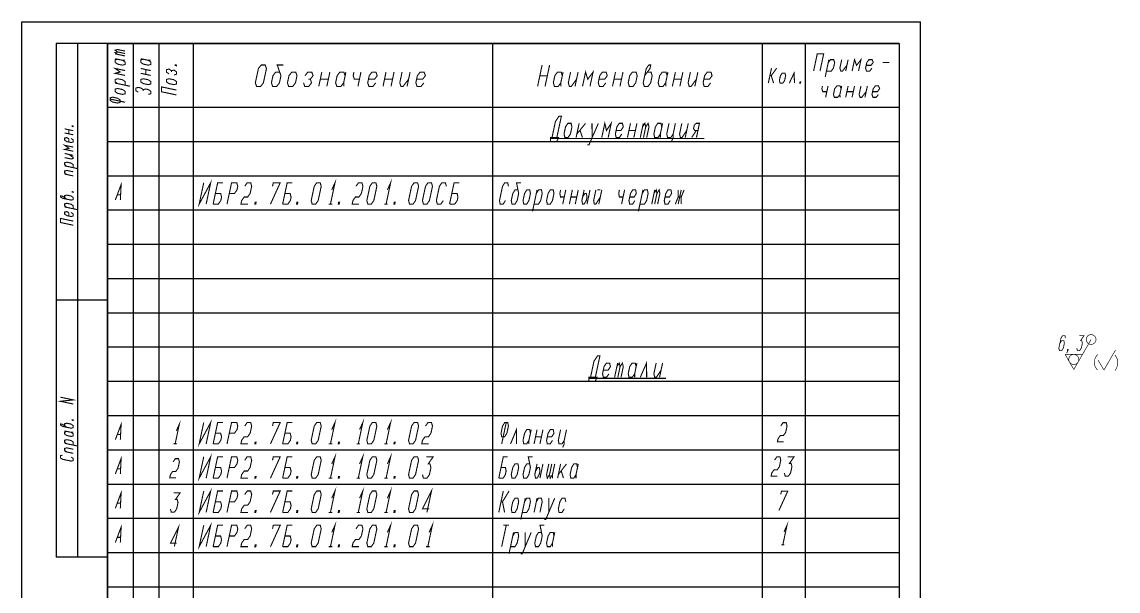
# Model space of a CAD drawing. Header units: millimetres. Extents: x -39 to 256, y 0 to 297.
# Drawn here: x 0 to 256.2, y 164.1 to 297 of the extents above; entities that cross this region are included whole.
import ezdxf

# ---------------------------------------------------------------- set-up
doc = ezdxf.new("R2010")
doc.units = ezdxf.units.MM
doc.header["$LTSCALE"] = 19.36
doc.layers.get('0').update_dxf_attribs({"linetype": 'CONTINUOUS'})
doc.layers.add('ALL_SURF_FIN', color=7, linetype='CONTINUOUS')

# ---------------------------------------------------------------- blocks, each defined once
blk = doc.blocks.new('SF2_BL4', base_point=(248.92, 219.49))
at = {"layer": 'ALL_SURF_FIN', "color": 2, "linetype": 'CONTINUOUS', "const_width": 0.194}
for points in [[(243.86, 223.14), (243.72, 223.73), (243.19, 223.73), (242.81, 223.14), (242.31, 220.81), (242.45, 220.23), (242.98, 220.23), (243.36, 220.81), (243.61, 221.98), (243.47, 222.56), (242.95, 222.56), (242.56, 221.98)], [(247.13, 223.73), (248.18, 223.73), (247.41, 222.56), (247.67, 222.56), (247.81, 221.98), (247.56, 220.81), (247.18, 220.23), (246.65, 220.23), (246.51, 220.81)], [(244.42, 220.23), (244.29, 220.23), (244.35, 220.52), (244.48, 220.52), (244.42, 220.23), (244.16, 219.64)]]:
    blk.add_lwpolyline(points, dxfattribs=at)
at = {"layer": 'ALL_SURF_FIN', "color": 7, "linetype": 'CONTINUOUS', "const_width": 0.146}
for points in [[(245.81, 215.82), (249.85, 222.83)], [(252.84, 215.68), (255.54, 220.35)], [(245.81, 215.82), (243.77, 219.35)], [(243.77, 219.35), (247.84, 219.35)], [(252.84, 215.68), (251.48, 218.03)]]:
    blk.add_lwpolyline(points, dxfattribs=at)
for points in [[(248.71, 222.83, 1), (250.99, 222.83, 1)], [(244.63, 218.17, 1), (246.98, 218.17, 1)]]:
    blk.add_lwpolyline(points, format="xyb", close=True, dxfattribs=at)
for points in [[(251.4, 219.3, 0.433164), (251.36, 215.7)], [(255.43, 215.62, 0.372459), (255.4, 219.21)]]:
    blk.add_lwpolyline(points, format="xyb", dxfattribs=at)
blk = doc.blocks.new('SF2_BL5', base_point=(246.08, 219.77))
at = {"layer": 'ALL_SURF_FIN', "color": 2, "linetype": 'CONTINUOUS'}
for points, const_width in [([(243.86, 223.14), (243.72, 223.73), (243.19, 223.73), (242.81, 223.14), (242.31, 220.81), (242.45, 220.23), (242.98, 220.23), (243.36, 220.81), (243.61, 221.98), (243.47, 222.56), (242.95, 222.56), (242.56, 221.98)], 0.194), ([(245.81, 215.82), (249.85, 222.83)], 0.146), ([(247.13, 223.73), (248.18, 223.73), (247.41, 222.56), (247.67, 222.56), (247.81, 221.98), (247.56, 220.81), (247.18, 220.23), (246.65, 220.23), (246.51, 220.81)], 0.194), ([(244.42, 220.23), (244.29, 220.23), (244.35, 220.52), (244.48, 220.52), (244.42, 220.23), (244.16, 219.64)], 0.194), ([(245.81, 215.82), (243.77, 219.35)], 0.146)]:
    blk.add_lwpolyline(points, dxfattribs=dict(at, const_width=const_width))

msp = doc.modelspace()

# ---------------------------------------------------------------- linework, layer by layer
at = {"color": 7, "linetype": 'CONTINUOUS'}
for p, q in [((0, 0), (0, 297)), ((0, 297), (210, 297)), ((210, 0), (210, 297)), ((20, 292), (8, 292)), ((8, 292), (8, 172)), ((13, 292), (13, 172)), ((20, 292), (20, 172)), ((205, 292), (20, 292)), ((20, 292), (20, 93)), ((20, 5), (20, 292)), ((20, 292), (205, 292)), ((26, 292), (26, 93)), ((32, 292), (32, 93)), ((40, 292), (40, 93)), ((110, 292), (110, 93)), ((173, 292), (173, 93)), ((183, 292), (183, 93)), ((205, 292), (205, 93)), ((205, 292), (205, 5)), ((205, 277), (20, 277)), ((20, 277), (20, 45)), ((205, 277), (20, 277)), ((26, 277), (26, 45)), ((32, 277), (32, 45)), ((40, 277), (40, 45)), ((110, 277), (110, 45)), ((173, 277), (173, 45)), ((183, 277), (183, 45)), ((205, 277), (205, 45)), ((205, 269), (20, 269)), ((205, 269), (20, 269)), ((205, 261), (20, 261)), ((205, 261), (20, 261)), ((205, 253), (20, 253)), ((205, 253), (20, 253)), ((205, 245), (20, 245)), ((205, 245), (20, 245)), ((205, 237), (20, 237)), ((205, 237), (20, 237)), ((20, 232), (8, 232)), ((205, 229), (20, 229)), ((205, 229), (20, 229)), ((205, 221), (20, 221)), ((205, 221), (20, 221)), ((205, 213), (20, 213)), ((205, 213), (20, 213)), ((205, 205), (20, 205)), ((205, 205), (20, 205)), ((205, 197), (20, 197)), ((205, 197), (20, 197)), ((205, 189), (20, 189)), ((205, 189), (20, 189)), ((205, 181), (20, 181)), ((205, 181), (20, 181)), ((20, 172), (8, 172)), ((205, 173), (20, 173)), ((205, 173), (20, 173)), ((205, 165), (20, 165)), ((205, 165), (20, 165))]:
    msp.add_line(p, q, dxfattribs=at)
at = {"color": 2, "linetype": 'CONTINUOUS', "const_width": 0.25}
for points in [[(22.36, 289.99), (21.78, 290.4), (22.36, 290.56), (24.11, 290.19)], [(22.36, 289.42), (21.78, 289.83), (22.36, 289.99), (24.11, 289.62)], [(24.11, 289.05), (21.78, 289.55)], [(185, 285.52), (185.85, 289.52), (187.35, 289.52), (186.5, 285.52)], [(21.78, 288.41), (23.53, 288.04), (24.11, 288.05)], [(22.36, 288.28), (21.78, 288.12), (21.78, 287.56), (22.36, 287.15), (23.53, 286.9), (24.11, 287.06), (24.11, 287.63), (23.53, 288.04)], [(27.78, 288.41), (29.53, 288.04), (30.11, 288.05)], [(28.36, 288.28), (27.78, 288.12), (27.78, 287.56), (28.36, 287.15), (29.53, 286.9), (30.11, 287.06), (30.11, 287.63), (29.53, 288.04)], [(36.11, 286.92), (36.11, 286.78), (35.82, 286.84), (35.82, 286.98), (36.11, 286.92)], [(54.84, 281.94), (54.55, 282.78), (55.26, 286.11), (55.91, 286.94), (56.84, 286.94), (57.14, 286.11), (56.43, 282.78), (55.78, 281.94), (54.84, 281.94)], [(60.24, 285.28), (59.3, 285.28), (58.66, 284.44), (58.3, 282.78), (58.59, 281.94), (59.53, 281.94), (60.18, 282.78), (60.53, 284.44), (59.66, 286.94), (61.06, 286.94)], [(120.5, 281.94), (121.56, 286.94)], [(123.31, 286.94), (122.25, 281.94)], [(145.53, 284.44), (146.76, 286.11), (146.94, 286.94), (146.5, 286.94), (145.89, 286.11), (145.18, 282.78), (145.44, 281.94), (146.31, 281.94), (146.93, 282.78), (147.28, 284.44), (147.02, 285.28), (146.15, 285.28)], [(187.72, 284.19), (188.57, 288.19)], [(188, 285.52), (189.12, 285.52), (189.64, 286.19), (189.93, 287.52), (189.69, 288.19), (188.94, 288.19), (188.43, 287.52)], [(191.57, 288.19), (191.14, 286.19), (191.38, 285.52), (191.75, 285.52), (192.78, 286.86)], [(193.07, 288.19), (192.5, 285.52)], [(194, 285.52), (194.57, 288.19), (195.03, 286.86), (196.07, 288.19), (195.5, 285.52)], [(197.28, 286.86), (198.41, 286.86), (198.93, 287.52), (198.69, 288.19), (197.94, 288.19), (197.43, 287.52), (197.14, 286.19), (197.37, 285.52), (198.12, 285.52), (198.64, 286.19)], [(201.18, 287.52), (202.68, 287.52)], [(24.11, 284.5), (21.78, 285), (22.94, 285.32), (21.78, 286.13), (24.11, 285.64)], [(27.78, 286.13), (30.11, 285.64)], [(30.11, 284.5), (27.78, 285)], [(28.94, 284.75), (28.94, 285.89)], [(35.53, 284.62), (36.11, 284.78), (36.11, 285.35), (35.53, 285.76), (34.94, 285.6), (34.36, 286.01), (33.78, 285.85), (33.78, 285.28), (34.36, 284.87)], [(34.94, 285.32), (34.94, 285.6)], [(62.05, 282.78), (62.34, 281.94), (63.28, 281.94), (63.93, 282.78), (64.28, 284.44), (63.99, 285.28), (63.05, 285.28), (62.41, 284.44), (62.05, 282.78)], [(65.8, 282.78), (66.09, 281.94), (67.03, 281.94), (67.68, 282.78), (67.39, 283.61), (68.03, 284.44), (67.74, 285.28), (66.8, 285.28), (66.16, 284.44)], [(69.37, 281.94), (70.08, 285.28)], [(71.96, 285.28), (71.25, 281.94)], [(75.53, 284.44), (75.24, 285.28), (74.3, 285.28), (73.66, 284.44), (73.3, 282.78), (73.59, 281.94), (74.53, 281.94), (75.18, 282.78)], [(75.71, 285.28), (75.18, 282.78), (75.23, 281.94)], [(77.58, 285.28), (77.41, 284.44), (77.7, 283.61), (78.87, 283.61)], [(79.22, 285.28), (78.52, 281.94)], [(80.98, 283.61), (82.39, 283.61), (83.03, 284.44), (82.74, 285.28), (81.8, 285.28), (81.16, 284.44), (80.8, 282.78), (81.09, 281.94), (82.03, 281.94), (82.68, 282.78)], [(84.38, 281.94), (85.08, 285.28)], [(86.96, 285.28), (86.25, 281.94)], [(88.83, 285.28), (88.3, 282.78), (88.59, 281.94), (89.06, 281.94), (90.35, 283.61)], [(90.71, 285.28), (90, 281.94)], [(92.23, 283.61), (93.64, 283.61), (94.28, 284.44), (93.99, 285.28), (93.05, 285.28), (92.41, 284.44), (92.05, 282.78), (92.34, 281.94), (93.28, 281.94), (93.93, 282.78)], [(121.03, 284.44), (122.78, 284.44)], [(126.28, 284.44), (126.02, 285.28), (125.15, 285.28), (124.53, 284.44), (124.18, 282.78), (124.44, 281.94), (125.31, 281.94), (125.93, 282.78)], [(126.46, 285.28), (125.93, 282.78), (125.97, 281.94)], [(128.21, 285.28), (127.68, 282.78), (127.94, 281.94), (128.38, 281.94), (129.6, 283.61)], [(129.96, 285.28), (129.25, 281.94)], [(131, 281.94), (131.71, 285.28), (132.23, 283.61), (133.46, 285.28), (132.75, 281.94)], [(134.85, 283.61), (136.17, 283.61), (136.78, 284.44), (136.52, 285.28), (135.65, 285.28), (135.03, 284.44), (134.68, 282.78), (134.94, 281.94), (135.81, 281.94), (136.43, 282.78)], [(138, 281.94), (138.71, 285.28)], [(140.46, 285.28), (139.75, 281.94)], [(141.68, 282.78), (141.94, 281.94), (142.81, 281.94), (143.43, 282.78), (143.78, 284.44), (143.52, 285.28), (142.65, 285.28), (142.03, 284.44), (141.68, 282.78)], [(150.78, 284.44), (150.52, 285.28), (149.65, 285.28), (149.03, 284.44), (148.68, 282.78), (148.94, 281.94), (149.81, 281.94), (150.43, 282.78)], [(150.96, 285.28), (150.43, 282.78), (150.47, 281.94)], [(152, 281.94), (152.71, 285.28)], [(154.46, 285.28), (153.75, 281.94)], [(156.21, 285.28), (155.68, 282.78), (155.94, 281.94), (156.38, 281.94), (157.6, 283.61)], [(157.96, 285.28), (157.25, 281.94)], [(159.35, 283.61), (160.67, 283.61), (161.28, 284.44), (161.02, 285.28), (160.15, 285.28), (159.53, 284.44), (159.18, 282.78), (159.44, 281.94), (160.31, 281.94), (160.93, 282.78)], [(174.42, 282.71), (175.17, 286.21)], [(174.8, 284.46), (175.1, 284.46), (176.39, 286.21)], [(175.65, 282.71), (175.1, 284.46)], [(177, 283.29), (177.18, 282.71), (177.79, 282.71), (178.22, 283.29), (178.47, 284.46), (178.29, 285.04), (177.68, 285.04), (177.25, 284.46), (177, 283.29)], [(179.33, 282.71), (180.43, 285.04), (180.55, 282.71)], [(24.11, 282.23), (24.11, 283.08), (23.53, 283.49), (22.36, 283.73), (21.78, 283.57), (21.78, 283.01), (22.36, 282.6)], [(25.28, 281.98), (21.78, 282.72)], [(29.53, 280.07), (30.11, 280.23), (30.11, 280.8), (29.53, 281.21), (28.94, 281.34), (28.36, 281.18), (27.78, 281.58), (27.19, 281.71), (26.61, 281.55), (26.61, 280.98), (27.19, 280.57)], [(29.53, 282.35), (30.11, 282.51), (30.11, 283.08), (29.53, 283.49), (28.36, 283.73), (27.78, 283.57), (27.78, 283.01), (28.36, 282.6), (29.53, 282.35)], [(36.11, 279.95), (32.61, 280.69), (32.61, 281.83), (36.11, 281.09)], [(35.53, 282.35), (36.11, 282.51), (36.11, 283.08), (35.53, 283.49), (34.36, 283.73), (33.78, 283.57), (33.78, 283.01), (34.36, 282.6), (35.53, 282.35)], [(66.92, 283.61), (67.39, 283.61)], [(69.73, 283.61), (71.6, 283.61)], [(84.73, 283.61), (86.6, 283.61)], [(138.35, 283.61), (140.1, 283.61)], [(152.35, 283.61), (154.1, 283.61)], [(181.93, 282.71), (181.77, 282.71), (181.84, 283), (181.99, 283), (181.93, 282.71)], [(187.07, 282.05), (186.93, 281.39), (187.16, 280.72), (188.1, 280.72)], [(188.38, 282.05), (187.81, 279.39)], [(191.43, 281.39), (191.19, 282.05), (190.44, 282.05), (189.93, 281.39), (189.64, 280.05), (189.87, 279.39), (190.63, 279.39), (191.14, 280.05)], [(191.57, 282.05), (191.14, 280.05), (191.19, 279.39)], [(192.5, 279.39), (193.07, 282.05)], [(194.57, 282.05), (194, 279.39)], [(196.07, 282.05), (195.64, 280.05), (195.87, 279.39), (196.25, 279.39), (197.28, 280.72)], [(197.57, 282.05), (197, 279.39)], [(198.78, 280.72), (199.91, 280.72), (200.43, 281.39), (200.19, 282.05), (199.44, 282.05), (198.93, 281.39), (198.64, 280.05), (198.88, 279.39), (199.63, 279.39), (200.14, 280.05)], [(20.61, 278.99), (20.61, 278.7), (21.19, 278.29), (22.36, 278.05), (22.94, 278.21), (22.94, 278.78), (22.36, 279.18), (21.19, 279.43), (20.61, 279.27), (20.61, 278.99), (24.11, 278.24)], [(23.53, 280.07), (24.11, 280.23), (24.11, 280.8), (23.53, 281.21), (22.36, 281.46), (21.78, 281.3), (21.78, 280.73), (22.36, 280.32), (23.53, 280.07)], [(28.36, 280.89), (28.36, 281.18)], [(192.78, 280.72), (194.28, 280.72)], [(123.87, 269.99), (124.67, 273.74), (125.5, 274.99), (126.06, 274.99), (125, 269.99)], [(9.99, 272.03), (11.99, 271.6)], [(10.99, 270.85), (10.99, 271.81)], [(11.99, 272.68), (11.99, 272.56), (11.74, 272.61), (11.74, 272.73), (11.99, 272.68)], [(126.68, 270.82), (126.88, 269.99), (127.63, 269.99), (128.18, 270.82), (128.53, 272.49), (128.33, 273.32), (127.58, 273.32), (127.03, 272.49), (126.68, 270.82)], [(130.21, 273.32), (129.5, 269.99)], [(129.68, 270.82), (131.71, 273.32)], [(130.42, 271.65), (131, 269.99)], [(132.15, 268.32), (132.52, 268.32), (134.71, 273.32)], [(133.21, 273.32), (133.25, 269.99)], [(135.5, 269.99), (136.21, 273.32), (136.6, 271.65), (137.71, 273.32), (137, 269.99)], [(138.85, 271.65), (139.98, 271.65), (140.53, 272.49), (140.33, 273.32), (139.58, 273.32), (139.03, 272.49), (138.68, 270.82), (138.87, 269.99), (139.62, 269.99), (140.18, 270.82)], [(141.5, 269.99), (142.21, 273.32)], [(141.85, 271.65), (143.35, 271.65)], [(143.71, 273.32), (143, 269.99)], [(144.5, 269.99), (145.21, 273.32)], [(145.03, 272.49), (145.58, 273.32), (145.78, 272.49), (145.25, 269.99)], [(145.78, 272.49), (146.33, 273.32), (146.53, 272.49), (146, 269.99)], [(149.53, 272.49), (149.33, 273.32), (148.58, 273.32), (148.03, 272.49), (147.68, 270.82), (147.87, 269.99), (148.62, 269.99), (149.18, 270.82)], [(149.71, 273.32), (149.18, 270.82), (149.19, 269.99)], [(151.21, 273.32), (150.68, 270.82), (150.88, 269.99), (151.63, 269.99), (152.18, 270.82), (152.19, 269.99), (151.82, 269.15)], [(152.71, 273.32), (152.18, 270.82)], [(154.21, 273.32), (153.68, 270.82), (153.87, 269.99), (154.25, 269.99), (155.35, 271.65)], [(155.71, 273.32), (155, 269.99)], [(156.5, 269.99), (157.6, 271.65)], [(157.63, 269.99), (158.33, 273.32), (157.58, 273.32), (157.12, 272.9), (156.94, 272.07), (157.23, 271.65), (157.98, 271.65)], [(11.99, 270.64), (9.99, 271.07)], [(10.99, 268.93), (10.99, 269.65), (10.49, 270), (9.99, 269.87), (9.99, 269.39), (10.49, 269.04), (11.49, 268.83), (11.99, 268.96), (11.99, 269.44), (11.49, 269.79)], [(123.51, 269.15), (123.5, 269.99), (125.38, 269.99), (125.01, 269.15)], [(123.5, 269.76), (159.5, 269.76)], [(11.99, 266.8), (9.99, 267.23), (10.99, 267.49), (9.99, 268.19), (11.99, 267.76)], [(9.99, 266.27), (11.99, 265.84)], [(9.99, 265.31), (11.49, 264.99), (11.99, 265.12), (11.99, 265.36), (10.99, 266.05)], [(11.99, 262.96), (11.99, 263.68), (11.49, 264.03), (10.49, 264.24), (9.99, 264.11), (9.99, 263.63), (10.49, 263.28)], [(12.99, 262.75), (9.99, 263.39)], [(10.49, 261.36), (9.99, 261.71), (9.99, 262.19), (10.49, 262.32), (11.99, 262)], [(11.99, 261.04), (9.99, 261.47)], [(21.83, 255.42), (23.18, 259.02), (23, 255.42)], [(42.49, 259.44), (41.42, 254.44), (44.11, 259.44), (43.05, 254.44)], [(44.68, 254.44), (45.74, 259.44), (46.96, 259.44)], [(47.92, 254.44), (48.99, 259.44), (50.21, 259.44), (50.44, 258.61), (50.26, 257.78), (49.68, 256.94), (48.46, 256.94)], [(52.06, 258.61), (52.64, 259.44), (53.46, 259.44), (53.69, 258.61), (53.33, 256.94), (52.75, 256.11), (51.94, 256.11), (51.35, 255.28), (51.18, 254.44), (52.8, 254.44)], [(58.08, 254.44), (60.36, 259.44), (58.74, 259.44), (58.56, 258.61)], [(60.92, 254.44), (61.99, 259.44), (63.21, 259.44)], [(67.83, 254.44), (67.6, 255.28), (68.31, 258.61), (68.89, 259.44), (69.71, 259.44), (69.94, 258.61), (69.23, 255.28), (68.64, 254.44), (67.83, 254.44)], [(72.4, 257.78), (73.16, 259.44), (72.1, 254.44)], [(78.06, 258.61), (78.64, 259.44), (79.46, 259.44), (79.69, 258.61), (79.33, 256.94), (78.75, 256.11), (77.94, 256.11), (77.35, 255.28), (77.17, 254.44), (78.8, 254.44)], [(80.83, 254.44), (80.6, 255.28), (81.31, 258.61), (81.89, 259.44), (82.71, 259.44), (82.94, 258.61), (82.23, 255.28), (81.64, 254.44), (80.83, 254.44)], [(85.4, 257.78), (86.16, 259.44), (85.1, 254.44)], [(90.58, 254.44), (90.35, 255.28), (91.06, 258.61), (91.64, 259.44), (92.46, 259.44), (92.69, 258.61), (91.98, 255.28), (91.39, 254.44), (90.58, 254.44)], [(93.83, 254.44), (93.6, 255.28), (94.31, 258.61), (94.89, 259.44), (95.71, 259.44), (95.94, 258.61), (95.23, 255.28), (94.64, 254.44), (93.83, 254.44)], [(99.19, 258.61), (98.96, 259.44), (98.14, 259.44), (97.56, 258.61), (96.85, 255.28), (97.08, 254.44), (97.89, 254.44), (98.48, 255.28)], [(99.93, 254.44), (100.99, 259.44), (102.21, 259.44)], [(113.69, 258.61), (113.52, 259.44), (112.83, 259.44), (112.31, 258.61), (111.6, 255.28), (111.77, 254.44), (112.46, 254.44), (112.98, 255.28)], [(115.91, 257.78), (115.23, 257.78), (114.71, 256.94), (114.35, 255.28), (114.52, 254.44), (115.21, 254.44), (115.73, 255.28), (116.08, 256.94), (115.58, 259.44), (116.61, 259.44)], [(10.49, 255.6), (9.49, 256.29), (8.99, 256.4), (8.99, 256.16), (9.49, 255.81), (11.49, 255.39), (11.99, 255.52), (11.99, 256), (11.49, 256.35), (10.49, 256.56), (9.99, 256.43), (9.99, 255.95)], [(11.99, 257.32), (11.99, 257.2), (11.74, 257.25), (11.74, 257.37), (11.99, 257.32)], [(22.38, 256.62), (22.96, 256.62)], [(44.68, 254.44), (45.89, 254.44), (46.48, 255.28), (46.65, 256.11), (46.43, 256.94), (45.21, 256.94)], [(60.92, 254.44), (62.14, 254.44), (62.73, 255.28), (62.9, 256.11), (62.68, 256.94), (61.46, 256.94)], [(99.93, 254.44), (101.14, 254.44), (101.73, 255.28), (101.9, 256.11), (101.68, 256.94), (100.46, 256.94)], [(117.1, 255.28), (117.27, 254.44), (117.96, 254.44), (118.48, 255.28), (118.83, 256.94), (118.66, 257.78), (117.98, 257.78), (117.46, 256.94), (117.1, 255.28)], [(119.32, 252.78), (120.38, 257.78)], [(119.68, 254.44), (120.71, 254.44), (121.23, 255.28), (121.58, 256.94), (121.41, 257.78), (120.73, 257.78), (120.21, 256.94)], [(122.6, 255.28), (122.77, 254.44), (123.46, 254.44), (123.98, 255.28), (124.33, 256.94), (124.16, 257.78), (123.48, 257.78), (122.96, 256.94), (122.6, 255.28)], [(125.88, 257.78), (125.71, 256.94), (125.87, 256.11), (126.73, 256.11)], [(127.09, 257.78), (126.38, 254.44)], [(127.93, 254.44), (128.63, 257.78)], [(128.28, 256.11), (129.65, 256.11)], [(130.01, 257.78), (129.3, 254.44)], [(131.38, 257.78), (130.85, 255.28), (131.02, 254.44), (131.36, 254.44), (131.88, 255.28), (132.06, 256.11), (131.89, 256.94), (131.55, 256.94), (131.03, 256.11)], [(132.76, 257.78), (132.05, 254.44)], [(134.13, 257.78), (133.6, 255.28), (133.77, 254.44), (134.11, 254.44), (135.15, 256.11)], [(134.48, 257.78), (135.16, 257.78)], [(135.51, 257.78), (134.8, 254.44)], [(139.63, 257.78), (139.46, 256.94), (139.62, 256.11), (140.48, 256.11)], [(140.84, 257.78), (140.13, 254.44)], [(142.03, 256.11), (143.06, 256.11), (143.58, 256.94), (143.41, 257.78), (142.73, 257.78), (142.21, 256.94), (141.85, 255.28), (142.02, 254.44), (142.71, 254.44), (143.23, 255.28)], [(144.07, 252.78), (145.13, 257.78)], [(144.43, 254.44), (145.46, 254.44), (145.98, 255.28), (146.33, 256.94), (146.16, 257.78), (145.48, 257.78), (144.96, 256.94)], [(147.18, 254.44), (147.88, 257.78)], [(147.71, 256.94), (148.23, 257.78), (148.39, 256.94), (147.86, 254.44)], [(148.39, 256.94), (148.91, 257.78), (149.08, 256.94), (148.55, 254.44)], [(150.28, 256.11), (151.31, 256.11), (151.83, 256.94), (151.66, 257.78), (150.98, 257.78), (150.46, 256.94), (150.1, 255.28), (150.27, 254.44), (150.96, 254.44), (151.48, 255.28)], [(152.68, 254.44), (153.37, 256.11), (153.38, 257.78)], [(154.07, 257.78), (153.36, 254.44)], [(153.37, 256.11), (154.06, 256.11)], [(154.76, 257.78), (154.06, 256.11), (154.05, 254.44)], [(11.99, 253.36), (11.99, 254.08), (11.49, 254.43), (10.49, 254.64), (9.99, 254.51), (9.99, 254.03), (10.49, 253.68)], [(12.99, 253.15), (9.99, 253.79)], [(54.63, 254.44), (54.42, 254.44), (54.51, 254.86), (54.72, 254.86), (54.63, 254.44)], [(64.38, 254.44), (64.18, 254.44), (64.26, 254.86), (64.47, 254.86), (64.38, 254.44)], [(71.69, 254.44), (72.5, 254.44)], [(74.13, 254.44), (73.92, 254.44), (74.01, 254.86), (74.22, 254.86), (74.13, 254.44)], [(84.69, 254.44), (85.5, 254.44)], [(87.13, 254.44), (86.93, 254.44), (87.01, 254.86), (87.22, 254.86), (87.13, 254.44)], [(11.99, 249.52), (8.99, 250.16), (8.99, 251.12), (11.99, 250.48)], [(10.99, 251.65), (10.99, 252.37), (10.49, 252.72), (9.99, 252.59), (9.99, 252.11), (10.49, 251.76), (11.49, 251.55), (11.99, 251.68), (11.99, 252.16), (11.49, 252.51)], [(132.88, 213.99), (133.67, 217.74), (134.5, 218.99), (135.06, 218.99), (134, 213.99)], [(144.5, 213.99), (145.96, 217.32), (146, 213.99)], [(135.85, 215.65), (136.98, 215.65), (137.53, 216.49), (137.33, 217.32), (136.58, 217.32), (136.03, 216.49), (135.68, 214.82), (135.88, 213.99), (136.62, 213.99), (137.18, 214.82)], [(138.5, 213.99), (139.21, 217.32)], [(139.03, 216.49), (139.58, 217.32), (139.78, 216.49), (139.25, 213.99)], [(139.78, 216.49), (140.33, 217.32), (140.53, 216.49), (140, 213.99)], [(143.53, 216.49), (143.33, 217.32), (142.58, 217.32), (142.03, 216.49), (141.68, 214.82), (141.88, 213.99), (142.63, 213.99), (143.18, 214.82)], [(143.71, 217.32), (143.18, 214.82), (143.19, 213.99)], [(148.21, 217.32), (147.68, 214.82), (147.87, 213.99), (148.25, 213.99), (149.35, 215.65)], [(149.71, 217.32), (149, 213.99)], [(132.51, 213.15), (132.5, 213.99), (134.38, 213.99), (134.01, 213.15)], [(132.5, 213.76), (150.5, 213.76)], [(11.99, 207.76), (8.99, 208.4), (11.99, 208.72), (8.99, 209.36)], [(10.49, 202.32), (9.49, 203.01), (8.99, 203.12), (8.99, 202.88), (9.49, 202.53), (11.49, 202.11), (11.99, 202.24), (11.99, 202.72), (11.49, 203.07), (10.49, 203.28), (9.99, 203.15), (9.99, 202.67)], [(11.99, 204.04), (11.99, 203.92), (11.74, 203.97), (11.74, 204.09), (11.99, 204.04)], [(21.83, 199.42), (23.18, 203.02), (23, 199.42)], [(36.09, 201.5), (36.77, 203), (35.82, 198.5)], [(42.49, 203.44), (41.42, 198.44), (44.11, 203.44), (43.05, 198.44)], [(44.68, 198.44), (45.74, 203.44), (46.96, 203.44)], [(47.92, 198.44), (48.99, 203.44), (50.21, 203.44), (50.44, 202.61), (50.26, 201.78), (49.68, 200.94), (48.46, 200.94)], [(52.06, 202.61), (52.64, 203.44), (53.46, 203.44), (53.69, 202.61), (53.33, 200.94), (52.75, 200.11), (51.94, 200.11), (51.35, 199.28), (51.18, 198.44), (52.8, 198.44)], [(58.08, 198.44), (60.36, 203.44), (58.74, 203.44), (58.56, 202.61)], [(60.92, 198.44), (61.99, 203.44), (63.21, 203.44)], [(67.83, 198.44), (67.6, 199.28), (68.31, 202.61), (68.89, 203.44), (69.71, 203.44), (69.94, 202.61), (69.23, 199.28), (68.64, 198.44), (67.83, 198.44)], [(72.4, 201.78), (73.16, 203.44), (72.1, 198.44)], [(78.9, 201.78), (79.66, 203.44), (78.6, 198.44)], [(80.83, 198.44), (80.6, 199.28), (81.31, 202.61), (81.89, 203.44), (82.71, 203.44), (82.94, 202.61), (82.23, 199.28), (81.64, 198.44), (80.83, 198.44)], [(85.4, 201.78), (86.16, 203.44), (85.1, 198.44)], [(90.58, 198.44), (90.35, 199.28), (91.06, 202.61), (91.64, 203.44), (92.46, 203.44), (92.69, 202.61), (91.98, 199.28), (91.39, 198.44), (90.58, 198.44)], [(94.31, 202.61), (94.89, 203.44), (95.71, 203.44), (95.94, 202.61), (95.58, 200.94), (95, 200.11), (94.19, 200.11), (93.6, 199.28), (93.43, 198.44), (95.05, 198.44)], [(113.18, 203.44), (112.83, 203.44), (112.31, 202.61), (111.96, 200.94), (112.12, 200.11), (112.81, 200.11), (113.33, 200.94), (113.69, 202.61), (113.52, 203.44), (113.18, 203.44), (112.11, 198.44)], [(114.18, 198.44), (115.57, 201.78), (115.55, 198.44)], [(177.33, 202.65), (177.86, 203.4), (178.59, 203.4), (178.8, 202.65), (178.48, 201.15), (177.95, 200.4), (177.22, 200.4), (176.7, 199.65), (176.54, 198.9), (178, 198.9)], [(9.99, 201.47), (11.49, 201.15), (11.99, 201.16)], [(10.49, 201.36), (9.99, 201.23), (9.99, 200.75), (10.49, 200.4), (11.49, 200.19), (11.99, 200.32), (11.99, 200.8), (11.49, 201.15)], [(22.38, 200.62), (22.96, 200.62)], [(44.68, 198.44), (45.89, 198.44), (46.48, 199.28), (46.65, 200.11), (46.43, 200.94), (45.21, 200.94)], [(60.92, 198.44), (62.14, 198.44), (62.73, 199.28), (62.9, 200.11), (62.68, 200.94), (61.46, 200.94)], [(118.83, 200.94), (118.66, 201.78), (117.98, 201.78), (117.46, 200.94), (117.1, 199.28), (117.27, 198.44), (117.96, 198.44), (118.48, 199.28)], [(119.01, 201.78), (118.48, 199.28), (118.47, 198.44)], [(119.68, 198.44), (120.38, 201.78)], [(120.03, 200.11), (121.4, 200.11)], [(121.76, 201.78), (121.05, 198.44)], [(122.78, 200.11), (123.81, 200.11), (124.33, 200.94), (124.16, 201.78), (123.48, 201.78), (122.96, 200.94), (122.6, 199.28), (122.77, 198.44), (123.46, 198.44), (123.98, 199.28)], [(125.88, 201.78), (125.35, 199.28), (125.52, 198.44), (126.21, 198.44), (126.73, 199.28), (126.72, 198.44), (126.37, 197.61)], [(127.26, 201.78), (126.73, 199.28)], [(11.99, 198.16), (11.99, 198.88), (11.49, 199.23), (10.49, 199.44), (9.99, 199.31), (9.99, 198.83), (10.49, 198.48)], [(12.99, 197.95), (9.99, 198.59)], [(10.49, 196.56), (9.99, 196.91), (9.99, 197.39), (10.49, 197.52), (11.99, 197.2)], [(35.45, 198.5), (36.18, 198.5)], [(54.63, 198.44), (54.42, 198.44), (54.51, 198.86), (54.72, 198.86), (54.63, 198.44)], [(64.38, 198.44), (64.18, 198.44), (64.26, 198.86), (64.47, 198.86), (64.38, 198.44)], [(71.69, 198.44), (72.5, 198.44)], [(74.13, 198.44), (73.92, 198.44), (74.01, 198.86), (74.22, 198.86), (74.13, 198.44)], [(78.19, 198.44), (79, 198.44)], [(84.69, 198.44), (85.5, 198.44)], [(87.13, 198.44), (86.93, 198.44), (87.01, 198.86), (87.22, 198.86), (87.13, 198.44)], [(9.49, 195.81), (8.99, 195.68), (8.99, 195.2), (9.49, 194.85), (11.49, 194.43), (11.99, 194.56), (11.99, 195.04), (11.49, 195.39)], [(11.99, 196.24), (9.99, 196.67)], [(21.83, 191.42), (23.18, 195.02), (23, 191.42)], [(35.33, 194.25), (35.86, 195), (36.59, 195), (36.8, 194.25), (36.48, 192.75), (35.95, 192), (35.22, 192), (34.7, 191.25), (34.54, 190.5), (36, 190.5)], [(42.49, 195.44), (41.42, 190.44), (44.11, 195.44), (43.05, 190.44)], [(44.68, 190.44), (45.74, 195.44), (46.96, 195.44)], [(47.92, 190.44), (48.99, 195.44), (50.21, 195.44), (50.44, 194.61), (50.26, 193.78), (49.68, 192.94), (48.46, 192.94)], [(52.06, 194.61), (52.64, 195.44), (53.46, 195.44), (53.69, 194.61), (53.33, 192.94), (52.75, 192.11), (51.94, 192.11), (51.35, 191.28), (51.18, 190.44), (52.8, 190.44)], [(58.08, 190.44), (60.36, 195.44), (58.74, 195.44), (58.56, 194.61)], [(60.92, 190.44), (61.99, 195.44), (63.21, 195.44)], [(67.83, 190.44), (67.6, 191.28), (68.31, 194.61), (68.89, 195.44), (69.71, 195.44), (69.94, 194.61), (69.23, 191.28), (68.64, 190.44), (67.83, 190.44)], [(72.4, 193.78), (73.16, 195.44), (72.1, 190.44)], [(78.9, 193.78), (79.66, 195.44), (78.6, 190.44)], [(80.83, 190.44), (80.6, 191.28), (81.31, 194.61), (81.89, 195.44), (82.71, 195.44), (82.94, 194.61), (82.23, 191.28), (81.64, 190.44), (80.83, 190.44)], [(85.4, 193.78), (86.16, 195.44), (85.1, 190.44)], [(90.58, 190.44), (90.35, 191.28), (91.06, 194.61), (91.64, 195.44), (92.46, 195.44), (92.69, 194.61), (91.98, 191.28), (91.39, 190.44), (90.58, 190.44)], [(94.49, 195.44), (96.11, 195.44), (94.95, 193.78), (95.35, 193.78), (95.58, 192.94), (95.23, 191.28), (94.64, 190.44), (93.83, 190.44), (93.6, 191.28)], [(111.43, 190.44), (112.49, 195.44), (113.52, 195.44)], [(118.66, 193.78), (117.98, 193.78), (117.46, 192.94), (117.1, 191.28), (117.27, 190.44), (117.96, 190.44), (118.48, 191.28), (118.83, 192.94), (118.33, 195.44), (119.36, 195.44)], [(175.87, 194.65), (176.4, 195.4), (177.13, 195.4), (177.33, 194.65), (177.02, 193.15), (176.49, 192.4), (175.76, 192.4), (175.23, 191.65), (175.08, 190.9), (176.54, 190.9)], [(178.96, 195.4), (180.42, 195.4), (179.37, 193.9), (179.73, 193.9), (179.94, 193.15), (179.62, 191.65), (179.1, 190.9), (178.37, 190.9), (178.16, 191.65)], [(22.38, 192.62), (22.96, 192.62)], [(44.68, 190.44), (45.89, 190.44), (46.48, 191.28), (46.65, 192.11), (46.43, 192.94), (45.21, 192.94)], [(60.92, 190.44), (62.14, 190.44), (62.73, 191.28), (62.9, 192.11), (62.68, 192.94), (61.46, 192.94)], [(111.43, 190.44), (112.46, 190.44), (112.98, 191.28), (113.15, 192.11), (112.99, 192.94), (111.96, 192.94)], [(114.35, 191.28), (114.52, 190.44), (115.21, 190.44), (115.73, 191.28), (116.08, 192.94), (115.91, 193.78), (115.23, 193.78), (114.71, 192.94), (114.35, 191.28)], [(120.38, 193.78), (119.85, 191.28), (120.02, 190.44), (120.36, 190.44), (120.88, 191.28), (121.06, 192.11), (120.89, 192.94), (120.55, 192.94), (120.03, 192.11)], [(121.76, 193.78), (121.05, 190.44)], [(123.13, 193.78), (122.6, 191.28), (122.77, 190.44), (123.29, 191.28), (123.46, 190.44), (123.98, 191.28), (124.51, 193.78)], [(123.82, 193.78), (123.29, 191.28)], [(125.88, 193.78), (125.18, 190.44)], [(125.35, 191.28), (127.26, 193.78)], [(126.04, 192.11), (126.55, 190.44)], [(129.83, 192.94), (129.66, 193.78), (128.98, 193.78), (128.46, 192.94), (128.1, 191.28), (128.27, 190.44), (128.96, 190.44), (129.48, 191.28)], [(130.01, 193.78), (129.48, 191.28), (129.47, 190.44)], [(54.63, 190.44), (54.42, 190.44), (54.51, 190.86), (54.72, 190.86), (54.63, 190.44)], [(64.38, 190.44), (64.18, 190.44), (64.26, 190.86), (64.47, 190.86), (64.38, 190.44)], [(71.69, 190.44), (72.5, 190.44)], [(74.13, 190.44), (73.92, 190.44), (74.01, 190.86), (74.22, 190.86), (74.13, 190.44)], [(78.19, 190.44), (79, 190.44)], [(84.69, 190.44), (85.5, 190.44)], [(87.13, 190.44), (86.93, 190.44), (87.01, 190.86), (87.22, 190.86), (87.13, 190.44)], [(123.98, 191.28), (123.97, 190.44)], [(21.83, 183.42), (23.18, 187.02), (23, 183.42)], [(35.49, 187), (36.96, 187), (35.91, 185.5), (36.27, 185.5), (36.48, 184.75), (36.16, 183.25), (35.63, 182.5), (34.9, 182.5), (34.7, 183.25)], [(42.49, 187.44), (41.42, 182.44), (44.11, 187.44), (43.05, 182.44)], [(44.68, 182.44), (45.74, 187.44), (46.96, 187.44)], [(47.92, 182.44), (48.99, 187.44), (50.21, 187.44), (50.44, 186.61), (50.26, 185.78), (49.68, 184.94), (48.46, 184.94)], [(52.06, 186.61), (52.64, 187.44), (53.46, 187.44), (53.69, 186.61), (53.33, 184.94), (52.75, 184.11), (51.94, 184.11), (51.35, 183.28), (51.18, 182.44), (52.8, 182.44)], [(58.08, 182.44), (60.36, 187.44), (58.74, 187.44), (58.56, 186.61)], [(60.92, 182.44), (61.99, 187.44), (63.21, 187.44)], [(67.83, 182.44), (67.6, 183.28), (68.31, 186.61), (68.89, 187.44), (69.71, 187.44), (69.94, 186.61), (69.23, 183.28), (68.64, 182.44), (67.83, 182.44)], [(72.4, 185.78), (73.16, 187.44), (72.1, 182.44)], [(78.9, 185.78), (79.66, 187.44), (78.6, 182.44)], [(80.83, 182.44), (80.6, 183.28), (81.31, 186.61), (81.89, 187.44), (82.71, 187.44), (82.94, 186.61), (82.23, 183.28), (81.64, 182.44), (80.83, 182.44)], [(85.4, 185.78), (86.16, 187.44), (85.1, 182.44)], [(90.58, 182.44), (90.35, 183.28), (91.06, 186.61), (91.64, 187.44), (92.46, 187.44), (92.69, 186.61), (91.98, 183.28), (91.39, 182.44), (90.58, 182.44)], [(94.64, 182.44), (95.71, 187.44), (93.6, 183.28), (95.23, 183.28)], [(111.43, 182.44), (112.49, 187.44)], [(111.96, 184.94), (112.3, 184.94), (113.86, 187.44)], [(176.9, 182.9), (178.96, 187.4), (177.49, 187.4), (177.33, 186.65)], [(22.38, 184.62), (22.96, 184.62)], [(44.68, 182.44), (45.89, 182.44), (46.48, 183.28), (46.65, 184.11), (46.43, 184.94), (45.21, 184.94)], [(60.92, 182.44), (62.14, 182.44), (62.73, 183.28), (62.9, 184.11), (62.68, 184.94), (61.46, 184.94)], [(112.8, 182.44), (112.3, 184.94)], [(114.35, 183.28), (114.52, 182.44), (115.21, 182.44), (115.73, 183.28), (116.08, 184.94), (115.91, 185.78), (115.23, 185.78), (114.71, 184.94), (114.35, 183.28)], [(116.57, 180.78), (117.63, 185.78)], [(116.93, 182.44), (117.96, 182.44), (118.48, 183.28), (118.83, 184.94), (118.66, 185.78), (117.98, 185.78), (117.46, 184.94)], [(119.68, 182.44), (120.38, 185.78)], [(120.21, 184.94), (120.73, 185.78), (121.41, 185.78), (121.58, 184.94), (121.05, 182.44)], [(122.07, 180.78), (122.41, 180.78), (124.51, 185.78)], [(123.13, 185.78), (123.11, 182.44)], [(127.08, 184.94), (126.91, 185.78), (126.23, 185.78), (125.71, 184.94), (125.35, 183.28), (125.52, 182.44), (126.21, 182.44), (126.73, 183.28)], [(54.63, 182.44), (54.42, 182.44), (54.51, 182.86), (54.72, 182.86), (54.63, 182.44)], [(64.38, 182.44), (64.18, 182.44), (64.26, 182.86), (64.47, 182.86), (64.38, 182.44)], [(71.69, 182.44), (72.5, 182.44)], [(74.13, 182.44), (73.92, 182.44), (74.01, 182.86), (74.22, 182.86), (74.13, 182.44)], [(78.19, 182.44), (79, 182.44)], [(84.69, 182.44), (85.5, 182.44)], [(87.13, 182.44), (86.93, 182.44), (87.01, 182.86), (87.22, 182.86), (87.13, 182.44)], [(21.83, 175.42), (23.18, 179.02), (23, 175.42)], [(35.63, 174.5), (36.59, 179), (34.7, 175.25), (36.16, 175.25)], [(42.49, 179.44), (41.42, 174.44), (44.11, 179.44), (43.05, 174.44)], [(44.68, 174.44), (45.74, 179.44), (46.96, 179.44)], [(47.92, 174.44), (48.99, 179.44), (50.21, 179.44), (50.44, 178.61), (50.26, 177.78), (49.68, 176.94), (48.46, 176.94)], [(52.06, 178.61), (52.64, 179.44), (53.46, 179.44), (53.69, 178.61), (53.33, 176.94), (52.75, 176.11), (51.94, 176.11), (51.35, 175.28), (51.18, 174.44), (52.8, 174.44)], [(58.08, 174.44), (60.36, 179.44), (58.74, 179.44), (58.56, 178.61)], [(60.92, 174.44), (61.99, 179.44), (63.21, 179.44)], [(67.83, 174.44), (67.6, 175.28), (68.31, 178.61), (68.89, 179.44), (69.71, 179.44), (69.94, 178.61), (69.23, 175.28), (68.64, 174.44), (67.83, 174.44)], [(72.4, 177.78), (73.16, 179.44), (72.1, 174.44)], [(78.06, 178.61), (78.64, 179.44), (79.46, 179.44), (79.69, 178.61), (79.33, 176.94), (78.75, 176.11), (77.94, 176.11), (77.35, 175.28), (77.17, 174.44), (78.8, 174.44)], [(80.83, 174.44), (80.6, 175.28), (81.31, 178.61), (81.89, 179.44), (82.71, 179.44), (82.94, 178.61), (82.23, 175.28), (81.64, 174.44), (80.83, 174.44)], [(85.4, 177.78), (86.16, 179.44), (85.1, 174.44)], [(90.58, 174.44), (90.35, 175.28), (91.06, 178.61), (91.64, 179.44), (92.46, 179.44), (92.69, 178.61), (91.98, 175.28), (91.39, 174.44), (90.58, 174.44)], [(95.15, 177.78), (95.91, 179.44), (94.85, 174.44)], [(113.18, 179.44), (112.11, 174.44)], [(112.49, 179.44), (113.86, 179.44)], [(121.41, 177.78), (120.73, 177.78), (120.21, 176.94), (119.85, 175.28), (120.02, 174.44), (120.71, 174.44), (121.23, 175.28), (121.58, 176.94), (121.08, 179.44), (122.11, 179.44)], [(178.09, 177.9), (178.77, 179.4), (177.82, 174.9)], [(44.68, 174.44), (45.89, 174.44), (46.48, 175.28), (46.65, 176.11), (46.43, 176.94), (45.21, 176.94)], [(60.92, 174.44), (62.14, 174.44), (62.73, 175.28), (62.9, 176.11), (62.68, 176.94), (61.46, 176.94)], [(113.82, 172.78), (114.88, 177.78)], [(114.18, 174.44), (115.21, 174.44), (115.73, 175.28), (116.08, 176.94), (115.91, 177.78), (115.23, 177.78), (114.71, 176.94)], [(116.57, 172.78), (116.91, 172.78), (119.01, 177.78)], [(117.63, 177.78), (117.61, 174.44)], [(124.33, 176.94), (124.16, 177.78), (123.48, 177.78), (122.96, 176.94), (122.6, 175.28), (122.77, 174.44), (123.46, 174.44), (123.98, 175.28)], [(124.51, 177.78), (123.98, 175.28), (123.97, 174.44)], [(22.38, 176.62), (22.96, 176.62)], [(54.63, 174.44), (54.42, 174.44), (54.51, 174.86), (54.72, 174.86), (54.63, 174.44)], [(64.38, 174.44), (64.18, 174.44), (64.26, 174.86), (64.47, 174.86), (64.38, 174.44)], [(71.69, 174.44), (72.5, 174.44)], [(74.13, 174.44), (73.92, 174.44), (74.01, 174.86), (74.22, 174.86), (74.13, 174.44)], [(84.69, 174.44), (85.5, 174.44)], [(87.13, 174.44), (86.93, 174.44), (87.01, 174.86), (87.22, 174.86), (87.13, 174.44)], [(94.44, 174.44), (95.25, 174.44)], [(177.45, 174.9), (178.18, 174.9)]]:
    msp.add_lwpolyline(points, dxfattribs=at)

# ---------------------------------------------------------------- block references
at = {"layer": 'ALL_SURF_FIN', "color": 2, "linetype": 'CONTINUOUS'}
for name, p in [('SF2_BL4', (248.92, 219.49)), ('SF2_BL5', (246.08, 219.77))]:
    msp.add_blockref(name, p, dxfattribs=at)

doc.saveas('drawing.dxf')
